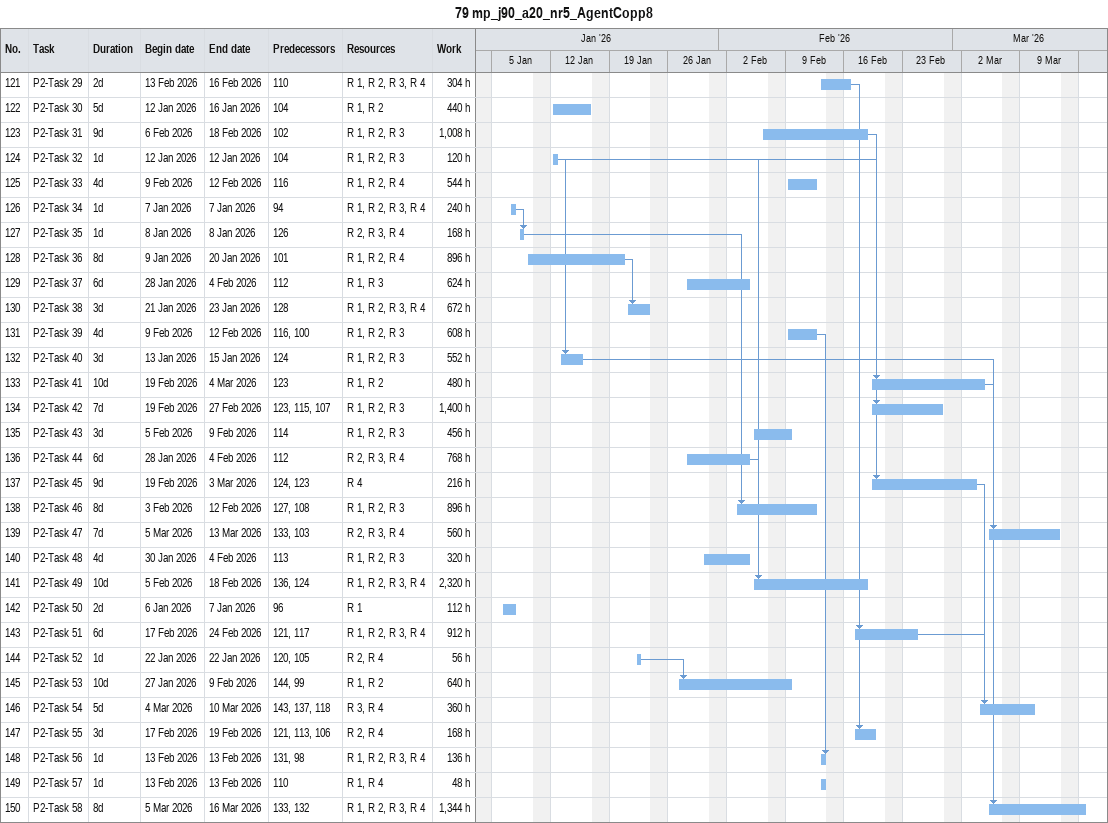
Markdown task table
79 mp_j90_a20_nr5_AgentCopp8

| ID | Task | Duration | Start | Finish | Predecessors | Resources | Work (h) |
|---|---|---|---|---|---|---|---|
| 121 | P2-Task 29 | 2d | 2026-02-13 | 2026-02-16 | 110 | R 1, R 2, R 3, R 4 | 304 |
| 122 | P2-Task 30 | 5d | 2026-01-12 | 2026-01-16 | 104 | R 1, R 2 | 440 |
| 123 | P2-Task 31 | 9d | 2026-02-06 | 2026-02-18 | 102 | R 1, R 2, R 3 | 1008 |
| 124 | P2-Task 32 | 1d | 2026-01-12 | 2026-01-12 | 104 | R 1, R 2, R 3 | 120 |
| 125 | P2-Task 33 | 4d | 2026-02-09 | 2026-02-12 | 116 | R 1, R 2, R 4 | 544 |
| 126 | P2-Task 34 | 1d | 2026-01-07 | 2026-01-07 | 94 | R 1, R 2, R 3, R 4 | 240 |
| 127 | P2-Task 35 | 1d | 2026-01-08 | 2026-01-08 | 126 | R 2, R 3, R 4 | 168 |
| 128 | P2-Task 36 | 8d | 2026-01-09 | 2026-01-20 | 101 | R 1, R 2, R 4 | 896 |
| 129 | P2-Task 37 | 6d | 2026-01-28 | 2026-02-04 | 112 | R 1, R 3 | 624 |
| 130 | P2-Task 38 | 3d | 2026-01-21 | 2026-01-23 | 128 | R 1, R 2, R 3, R 4 | 672 |
| 131 | P2-Task 39 | 4d | 2026-02-09 | 2026-02-12 | 116, 100 | R 1, R 2, R 3 | 608 |
| 132 | P2-Task 40 | 3d | 2026-01-13 | 2026-01-15 | 124 | R 1, R 2, R 3 | 552 |
| 133 | P2-Task 41 | 10d | 2026-02-19 | 2026-03-04 | 123 | R 1, R 2 | 480 |
| 134 | P2-Task 42 | 7d | 2026-02-19 | 2026-02-27 | 123, 115, 107 | R 1, R 2, R 3 | 1400 |
| 135 | P2-Task 43 | 3d | 2026-02-05 | 2026-02-09 | 114 | R 1, R 2, R 3 | 456 |
| 136 | P2-Task 44 | 6d | 2026-01-28 | 2026-02-04 | 112 | R 2, R 3, R 4 | 768 |
| 137 | P2-Task 45 | 9d | 2026-02-19 | 2026-03-03 | 124, 123 | R 4 | 216 |
| 138 | P2-Task 46 | 8d | 2026-02-03 | 2026-02-12 | 127, 108 | R 1, R 2, R 3 | 896 |
| 139 | P2-Task 47 | 7d | 2026-03-05 | 2026-03-13 | 133, 103 | R 2, R 3, R 4 | 560 |
| 140 | P2-Task 48 | 4d | 2026-01-30 | 2026-02-04 | 113 | R 1, R 2, R 3 | 320 |
| 141 | P2-Task 49 | 10d | 2026-02-05 | 2026-02-18 | 136, 124 | R 1, R 2, R 3, R 4 | 2320 |
| 142 | P2-Task 50 | 2d | 2026-01-06 | 2026-01-07 | 96 | R 1 | 112 |
| 143 | P2-Task 51 | 6d | 2026-02-17 | 2026-02-24 | 121, 117 | R 1, R 2, R 3, R 4 | 912 |
| 144 | P2-Task 52 | 1d | 2026-01-22 | 2026-01-22 | 120, 105 | R 2, R 4 | 56 |
| 145 | P2-Task 53 | 10d | 2026-01-27 | 2026-02-09 | 144, 99 | R 1, R 2 | 640 |
| 146 | P2-Task 54 | 5d | 2026-03-04 | 2026-03-10 | 143, 137, 118 | R 3, R 4 | 360 |
| 147 | P2-Task 55 | 3d | 2026-02-17 | 2026-02-19 | 121, 113, 106 | R 2, R 4 | 168 |
| 148 | P2-Task 56 | 1d | 2026-02-13 | 2026-02-13 | 131, 98 | R 1, R 2, R 3, R 4 | 136 |
| 149 | P2-Task 57 | 1d | 2026-02-13 | 2026-02-13 | 110 | R 1, R 4 | 48 |
| 150 | P2-Task 58 | 8d | 2026-03-05 | 2026-03-16 | 133, 132 | R 1, R 2, R 3, R 4 | 1344 |
